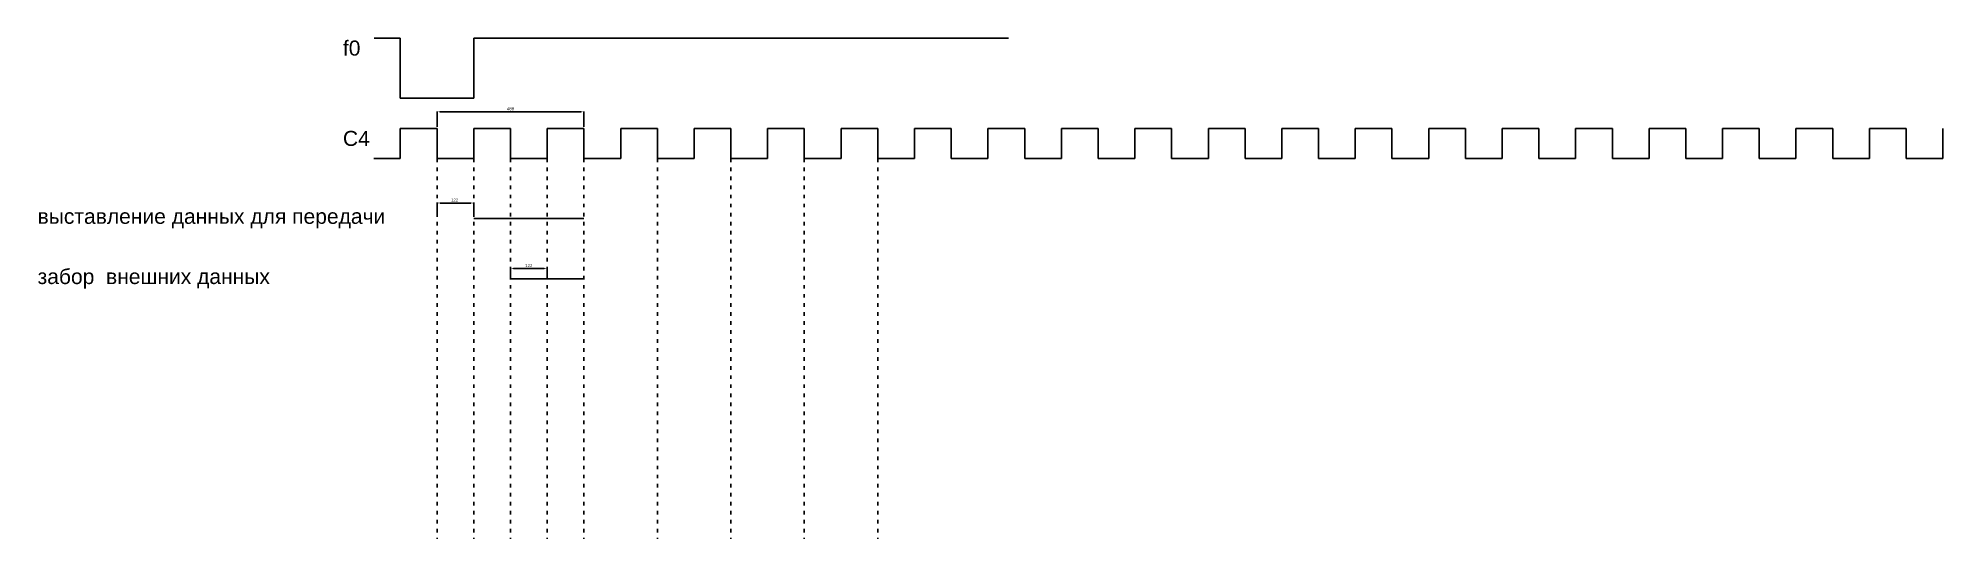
# Model space of a CAD drawing. Header units: millimetres. Extents: x -1203 to 5124, y -1263 to 400.
import ezdxf

# ---------------------------------------------------------------- set-up
doc = ezdxf.new("R2010")
doc.units = ezdxf.units.MM
doc.linetypes.add('ACAD_ISO03W100', pattern=[30, 12, -18])
doc.layers.add('С4', color=10, linetype='Continuous')
doc.styles.get("Standard").update_dxf_attribs({"font": 'arial.ttf'})
doc.dimstyles.new('ISO-25', dxfattribs={"dimtxt": 2.5, "dimasz": 2.5, "dimexe": 1.25, "dimexo": 0.625, "dimtad": 1, "dimtxsty": 'Standard', "dimcen": 2.5, "dimadec": 0, "dimazin": 0, "dimtfac": 1, "dimtmove": 0, "dimatfit": 3, "dimfxl": 1, "dimarcsym": 0})

# ---------------------------------------------------------------- blocks, each defined once
blk = doc.blocks.new('*D2')
at = {"color": 0, "lineweight": -2, "transparency": 16777216}
for p, q in [((122, -194), (122, -146.5)), ((234, -147.7), (132, -147.7)), ((244, -194), (244, -146.5))]:
    blk.add_line(p, q, dxfattribs=at)
at = {"color": 0, "transparency": 16777216}
for points in [[(132, -146), (132, -149.4), (122, -147.7)], [(234, -146), (234, -149.4), (244, -147.7)]]:
    blk.add_solid(points, dxfattribs=at)
at = {"layer": 'Defpoints', "color": 0, "transparency": 16777216}
for p in [(122, -147.7), (122, -199), (244, -199)]:
    blk.add_point(p, dxfattribs=at)
at = {"color": 0, "transparency": 16777216, "insert": (180.6, -137.7), "char_height": 10, "attachment_point": 5}
blk.add_mtext('122', dxfattribs=at)
blk = doc.blocks.new('*D4')
at = {"color": 0, "lineweight": -2, "transparency": 16777216}
for p, q in [((122, 105), (122, 156.4)), ((132, 155.1), (600, 155.1)), ((610, 105), (610, 156.4))]:
    blk.add_line(p, q, dxfattribs=at)
at = {"color": 0, "transparency": 16777216}
for points in [[(132, 156.8), (132, 153.5), (122, 155.1)], [(600, 156.8), (600, 153.5), (610, 155.1)]]:
    blk.add_solid(points, dxfattribs=at)
at = {"layer": 'Defpoints', "color": 0, "transparency": 16777216}
for p in [(610, 155.1), (122, 100), (610, 100)]:
    blk.add_point(p, dxfattribs=at)
at = {"color": 0, "transparency": 16777216, "insert": (366, 165.3), "char_height": 10, "attachment_point": 5}
blk.add_mtext('488', dxfattribs=at)
blk = doc.blocks.new('*D5')
at = {"color": 0, "lineweight": -2, "transparency": 16777216}
for p, q in [((366, -394), (366, -364.2)), ((376, -365.5), (478, -365.5)), ((488, -394), (488, -364.2))]:
    blk.add_line(p, q, dxfattribs=at)
at = {"color": 0, "transparency": 16777216}
for points in [[(376, -363.8), (376, -367.1), (366, -365.5)], [(478, -363.8), (478, -367.1), (488, -365.5)]]:
    blk.add_solid(points, dxfattribs=at)
at = {"layer": 'Defpoints', "color": 0, "transparency": 16777216}
for p in [(488, -365.5), (366, -399), (488, -399)]:
    blk.add_point(p, dxfattribs=at)
at = {"color": 0, "transparency": 16777216, "insert": (427, -355.4), "char_height": 10, "attachment_point": 5}
blk.add_mtext('122', dxfattribs=at)

msp = doc.modelspace()

# ---------------------------------------------------------------- linework, layer by layer
for p, q in [((0, 400), (-86.678, 400)), ((0, 400), (0, 200)), ((244, 200), (244, 400)), ((244, 400), (2019.746, 400)), ((0, 200), (244, 200))]:
    msp.add_line(p, q)
at = {"color": 9, "linetype": 'ACAD_ISO03W100'}
for p, q in [((122, 0), (122, -1263.149)), ((244, 0), (244, -1263.149)), ((366, 0), (366, -1263.149)), ((488, 0), (488, -1263.149)), ((610, 0), (610, -1263.149)), ((854, 0), (854, -1263.149)), ((1098, 0), (1098, -1263.149)), ((1342, 0), (1342, -1263.149)), ((1586, 0), (1586, -1263.149))]:
    msp.add_line(p, q, dxfattribs=at)
at = {"color": 2, "lineweight": 30}
msp.add_line((244, -198.968), (610, -198.968), dxfattribs=at)
at = {"color": 3, "lineweight": 30}
msp.add_line((366, -398.968), (610, -398.968), dxfattribs=at)
at = {"layer": 'С4', "lineweight": 30}
for p, q in [((0, 100), (122, 100)), ((0, 100), (0, 0)), ((122, 100), (122, 0)), ((244, 0), (244, 100)), ((244, 100), (366, 100)), ((366, 100), (366, 0)), ((488, 0), (488, 100)), ((488, 100), (610, 100)), ((610, 100), (610, 0)), ((732, 0), (732, 100)), ((732, 100), (854, 100)), ((854, 100), (854, 0)), ((976, 0), (976, 100)), ((976, 100), (1098, 100)), ((1098, 100), (1098, 0)), ((1220, 0), (1220, 100)), ((1220, 100), (1342, 100)), ((1342, 100), (1342, 0)), ((1464, 0), (1464, 100)), ((1464, 100), (1586, 100)), ((1586, 100), (1586, 0)), ((1708, 0), (1708, 100)), ((1708, 100), (1830, 100)), ((1830, 100), (1830, 0)), ((1952, 0), (1952, 100)), ((1952, 100), (2074, 100)), ((2074, 100), (2074, 0)), ((2196, 0), (2196, 100)), ((2196, 100), (2318, 100)), ((2318, 100), (2318, 0)), ((2440, 0), (2440, 100)), ((2440, 100), (2562, 100)), ((2562, 100), (2562, 0)), ((2684, 0), (2684, 100)), ((2684, 100), (2806, 100)), ((2806, 100), (2806, 0)), ((2928, 0), (2928, 100)), ((2928, 100), (3050, 100)), ((3050, 100), (3050, 0)), ((3172, 0), (3172, 100)), ((3172, 100), (3294, 100)), ((3294, 100), (3294, 0)), ((3416, 0), (3416, 100)), ((3416, 100), (3538, 100)), ((3538, 100), (3538, 0)), ((3660, 0), (3660, 100)), ((3660, 100), (3782, 100)), ((3782, 100), (3782, 0)), ((3904, 0), (3904, 100)), ((3904, 100), (4026, 100)), ((4026, 100), (4026, 0)), ((4148, 0), (4148, 100)), ((4148, 100), (4270, 100)), ((4270, 100), (4270, 0)), ((4392, 0), (4392, 100)), ((4392, 100), (4514, 100)), ((4514, 100), (4514, 0)), ((4636, 0), (4636, 100)), ((4636, 100), (4758, 100)), ((4758, 100), (4758, 0)), ((4880, 0), (4880, 100)), ((4880, 100), (5002, 100)), ((5002, 100), (5002, 0)), ((5124, 0), (5124, 100)), ((0, 0), (-88.411, 0)), ((122, 0), (244, 0)), ((366, 0), (488, 0)), ((610, 0), (732, 0)), ((854, 0), (976, 0)), ((1098, 0), (1220, 0)), ((1342, 0), (1464, 0)), ((1586, 0), (1708, 0)), ((1830, 0), (1952, 0)), ((2074, 0), (2196, 0)), ((2318, 0), (2440, 0)), ((2562, 0), (2684, 0)), ((2806, 0), (2928, 0)), ((3050, 0), (3172, 0)), ((3294, 0), (3416, 0)), ((3538, 0), (3660, 0)), ((3782, 0), (3904, 0)), ((4026, 0), (4148, 0)), ((4270, 0), (4392, 0)), ((4514, 0), (4636, 0)), ((4758, 0), (4880, 0)), ((5002, 0), (5124, 0))]:
    msp.add_line(p, q, dxfattribs=at)

# ---------------------------------------------------------------- texts
at = {"char_height": 50, "attachment_point": 1}
for s, width, insert in [('f0', 262.69015, (-190.669, 391.891)), ('С4', 262.69015, (-190.669, 91.891)), ('выставление данных для передачи', 1268.1019, (-1204.824, -166.813)), ('забор  внешних данных', 1268.1019, (-1204.824, -366.813))]:
    msp.add_mtext_dynamic_manual_height_columns(s, width=width, gutter_width=12.5, heights=[0], dxfattribs=dict(at, insert=insert))

# ---------------------------------------------------------------- dimensions: what is measured, and where the dimension line sits
for base, p1, p2, picture, middle in [((610, 155.149), (122, 100), (610, 100), '*D4', (366, 165.255)), ((488, -365.456), (366, -398.968), (488, -398.968), '*D5', (427, -355.435))]:
    dim = msp.add_linear_dim(base=base, p1=p1, p2=p2, dimstyle='ISO-25', override={"dimtxt": 10, "dimasz": 10, "dimexo": 5, "dimgap": 5})
    dim.commit()
    dim.dimension.update_dxf_attribs({"geometry": picture, "text_midpoint": middle})
dim = msp.add_linear_dim(base=(122, -147.704), p1=(244, -198.968), p2=(122, -198.968), dimstyle='ISO-25', override={"dimtxt": 10, "dimasz": 10, "dimexo": 5, "dimgap": 5})
dim.commit()
dim.dimension.update_dxf_attribs({"geometry": '*D2', "text_midpoint": (180.558, -147.704), "dimtype": 160})

doc.saveas('drawing.dxf')
